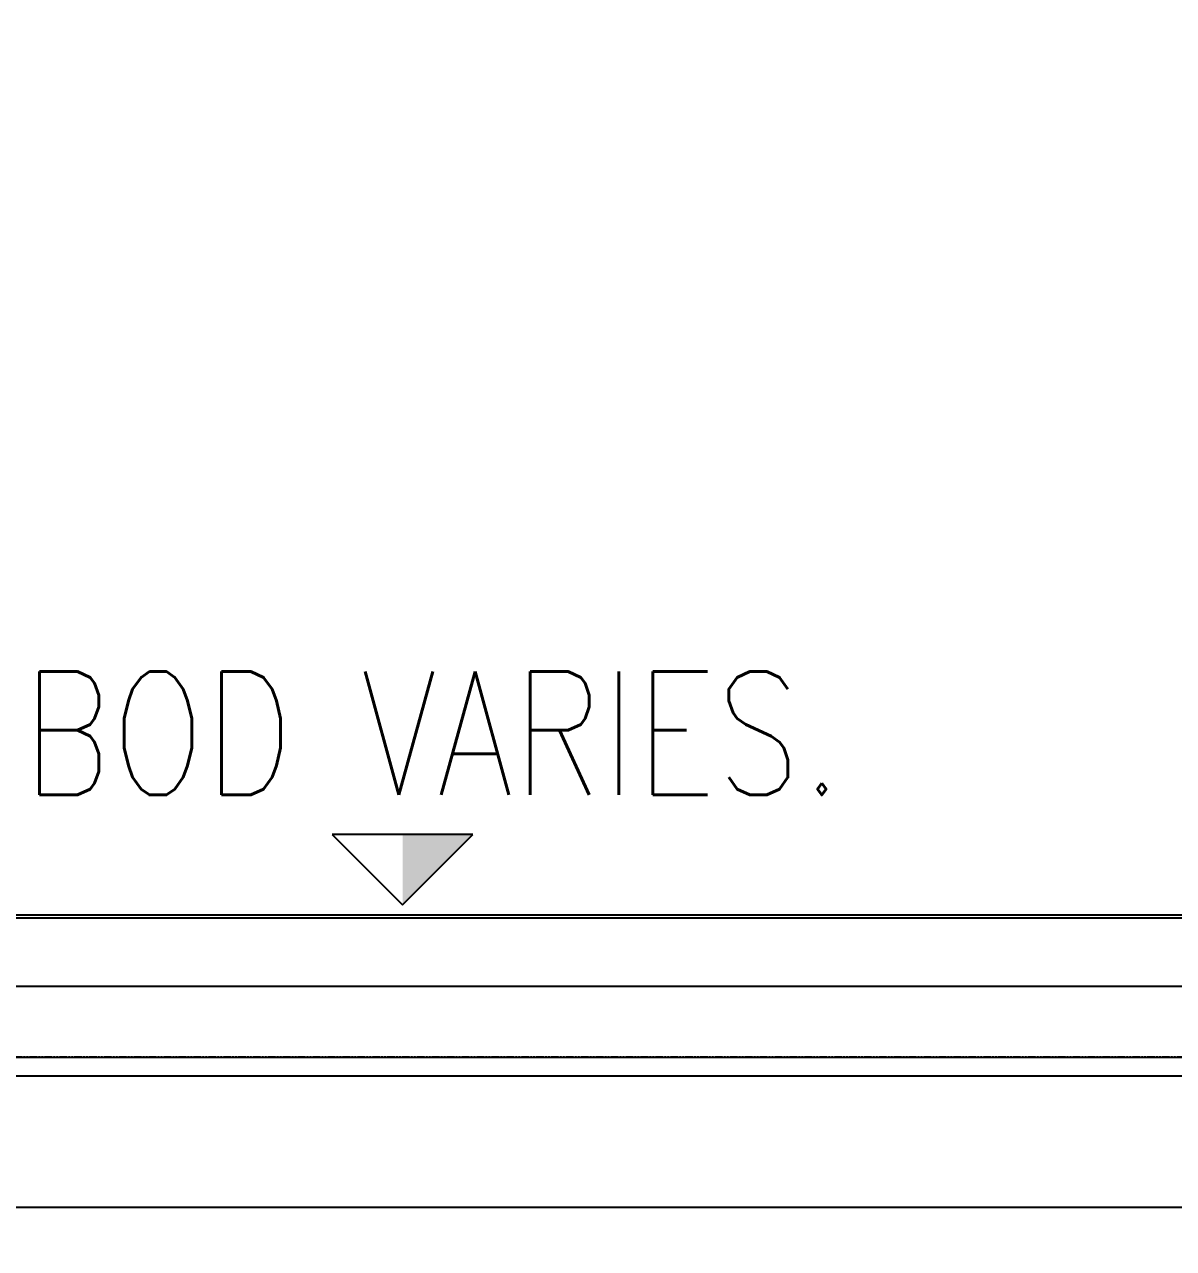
# Model space of a CAD drawing. Header units: millimetres. Extents: x -95178 to 274693, y -2232 to 263302.
# Drawn here: x 124191 to 126639, y 211625 to 214233 of the extents above; entities that cross this region are included whole.
import ezdxf
from ezdxf.enums import TextEntityAlignment as Align

# ---------------------------------------------------------------- set-up
doc = ezdxf.new("R2010")
doc.units = ezdxf.units.MM
doc.linetypes.add('PHANTOM2', pattern=[31.75, 15.875, -3.175, 3.175, -3.175, 3.175, -3.175])
doc.layers.add('HATCH', color=9, linetype='Continuous')
doc.layers.add('TXT', color=3, linetype='Continuous')
doc.styles.add('ROMANS', font='romans.shx', dxfattribs={"width": 0.8})
doc.styles.add('view', font='romans.shx', dxfattribs={"width": 0.85})
doc.dimstyles.new('view', dxfattribs={"dimtxt": 2, "dimasz": 2, "dimexe": 1, "dimexo": 1, "dimgap": 1, "dimtad": 1, "dimdec": 0, "dimlfac": -1, "dimzin": 0, "dimdsep": 46, "dimtxsty": 'view', "dimcen": 2.5, "dimdle": 1.25, "dimclrd": 15, "dimclre": 15, "dimclrt": 3, "dimadec": 0, "dimazin": 0, "dimtfac": 0.9, "dimtdec": 0, "dimtofl": 0, "dimtmove": 2, "dimatfit": 0, "dimfxl": 1, "dimtolj": 1, "dimtzin": 0, "dimarcsym": 0})

# ---------------------------------------------------------------- blocks, each defined once
blk = doc.blocks.new('*D4')
at = {"color": 15, "lineweight": -2, "transparency": 16777216}
for p, q in [((122228.5, 212427.8, 0), (122228.5, 210926, 0)), ((128616.5, 212427.8, 0), (128616.5, 210926, 0)), ((125415.4, 211147.1, 0), (125413.4, 211147.1, 0)), ((125422.5, 210927, 0), (125415.4, 211147.1, 0)), ((122230.5, 210927, 0), (128614.5, 210927, 0))]:
    blk.add_line(p, q, dxfattribs=at)
at = {"color": 15, "transparency": 16777216}
for points in [[(122230.5, 210927.3, 0), (122230.5, 210926.7, 0), (122228.5, 210927, 0)], [(128614.5, 210927.3, 0), (128614.5, 210926.7, 0), (128616.5, 210927, 0)]]:
    blk.add_solid(points, dxfattribs=at)
at = {"layer": 'Defpoints', "color": 0, "transparency": 16777216}
for p in [(122228.5, 212428.8, 0), (128616.5, 212428.8, 0), (128616.5, 210927, 0)]:
    blk.add_point(p, dxfattribs=at)
at = {"color": 3, "transparency": 16777216, "insert": (125404.5, 211147.1, 0), "char_height": 2, "attachment_point": 5, "style": 'ROMANS'}
blk.add_mtext('\\A1;STATED DUCT', dxfattribs=at)

msp = doc.modelspace()

# ---------------------------------------------------------------- linework, layer by layer
at = {"color": 31}
for p, q in [((125146.83, 212507.248, 0), (124846.83, 212507.248, 0)), ((124846.83, 212507.248, 0), (124996.83, 212357.248, 0)), ((124996.83, 212357.248, 0), (125146.83, 212507.248, 0)), ((121342.474, 212032.819, 0), (129502.474, 212032.819, 0)), ((121342.474, 211992.819, 0), (129502.474, 211992.819, 0)), ((121342.474, 211712.819, 0), (129502.474, 211712.819, 0))]:
    msp.add_line(p, q, dxfattribs=at)
at = {"color": 4}
for p, q in [((128622.474, 212328.819, 0), (122222.474, 212328.819, 0)), ((128616.474, 212334.819, 0), (122228.474, 212334.819, 0)), ((121926.474, 212183.819, 0), (128918.474, 212183.819, 0)), ((121926.474, 212032.819, 0), (128918.474, 212032.819, 0))]:
    msp.add_line(p, q, dxfattribs=at)
at = {"color": 31, "linetype": 'PHANTOM2'}
msp.add_line((129012.474, 212032.819, 0), (121832.474, 212032.819, 0), dxfattribs=at)
at = {"color": 31}
msp.add_solid([(124996.83, 212507.248, 0), (125146.83, 212507.248, 0), (124996.83, 212357.248, 0)], dxfattribs=at)
at = {"layer": 'HATCH'}
msp.add_solid([(122278.474, 212628.84, 0), (122278.474, 216512.819, 0), (123287.522, 215509.864, 0), (128128.661, 216512.819, 0)], dxfattribs=at)

# ---------------------------------------------------------------- texts
at = {"layer": 'TXT', "style": 'ROMANS', "width": 0.8}
msp.add_text('BOD VARIES.', height=262.75, dxfattribs=at).set_placement((125061.334, 212722.665, 0), align=Align.MIDDLE)

# ---------------------------------------------------------------- dimensions: what is measured, and where the dimension line sits
at = {"color": 15}
dim = msp.add_linear_dim(base=(128616.474, 210927.009, 0), p1=(122228.474, 212428.819, 0), p2=(128616.474, 212428.819, 0), text='STATED DUCT', dimstyle='view', override={"dimtad": 0, "dimtih": 1, "dimlfac": 1, "dimrnd": 5, "dimtxsty": 'ROMANS', "dimcen": 3, "dimdle": 0, "dimtp": 50, "dimtm": 3, "dimtfac": 1, "dimtdec": 4, "dimtofl": 1, "dimtmove": 1, "dimatfit": 3}, dxfattribs=at)
dim.commit()
dim.dimension.update_dxf_attribs({"geometry": '*D4', "text_midpoint": (125412.375, 211147.124, 0), "dimtype": 160})

doc.saveas('drawing.dxf')
